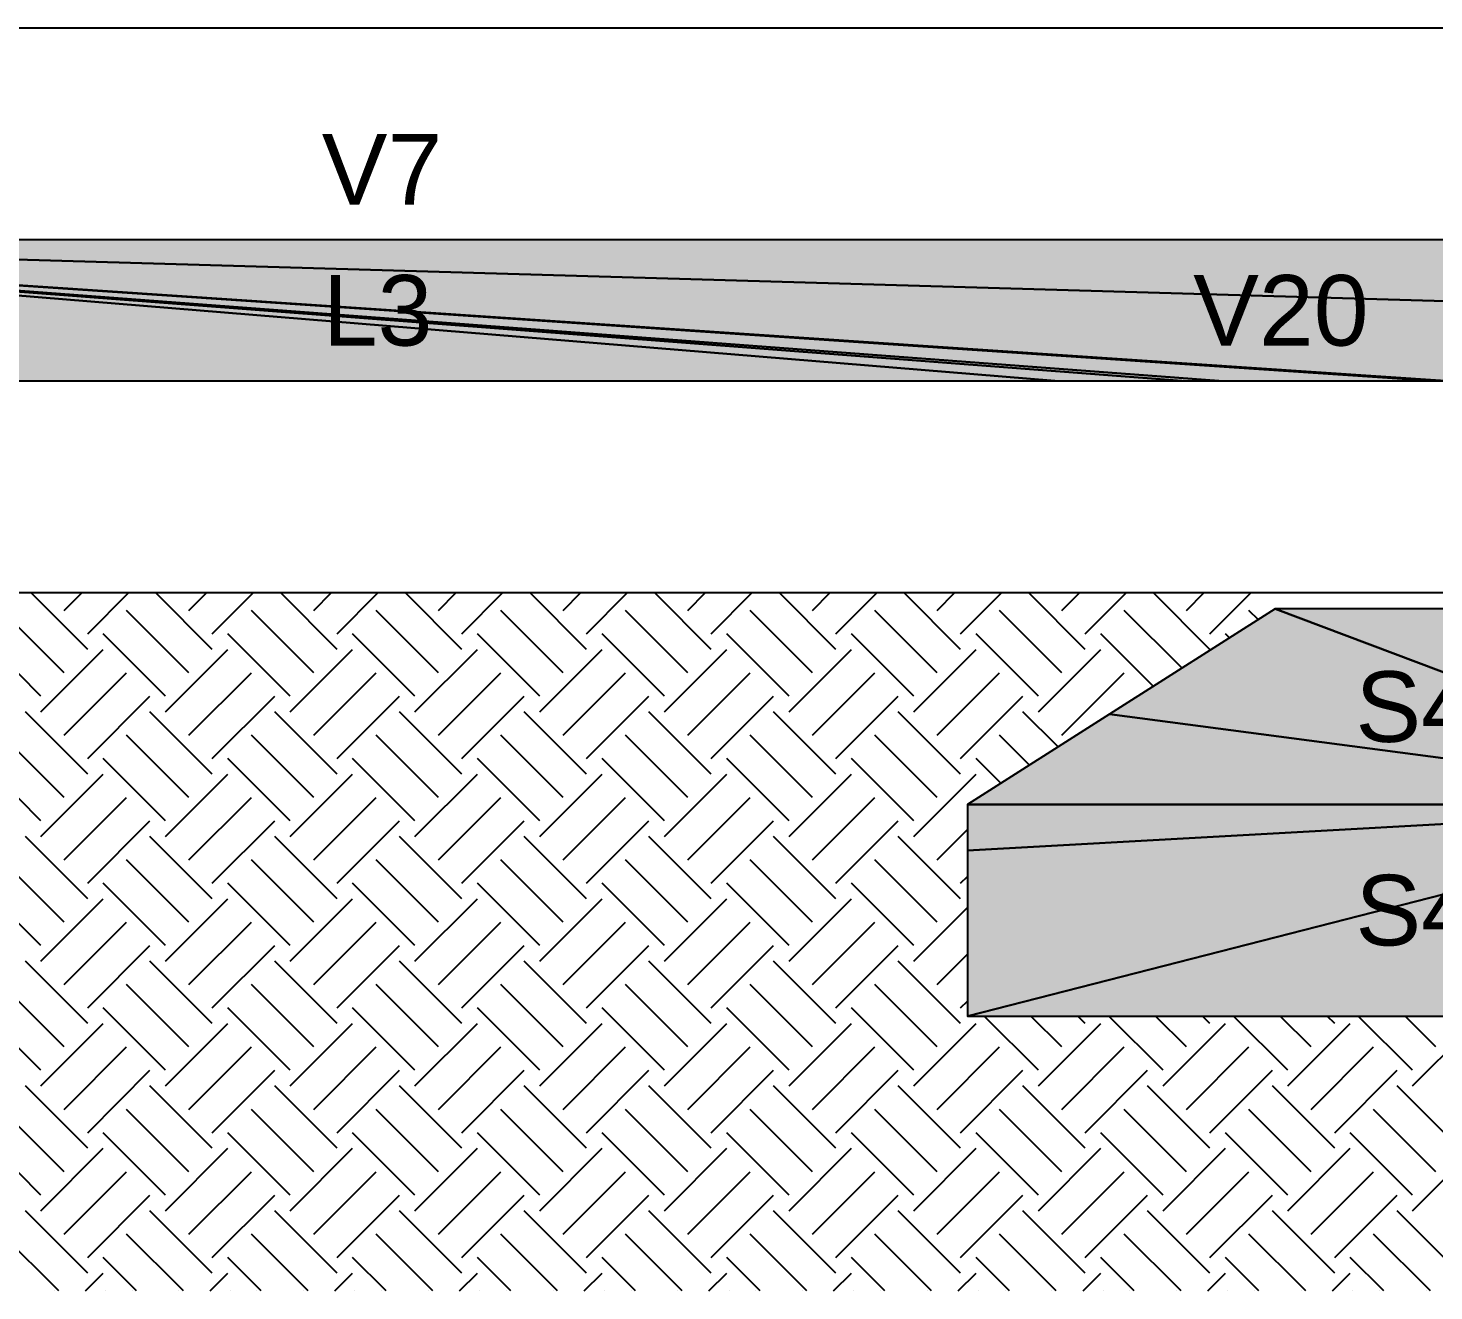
# Model space of a CAD drawing. Extents: x 37185 to 43130, y -8131 to -3926.
# Drawn here: x 38452.9 to 38585.7, y -7779.8 to -7660.5 of the extents above; entities that cross this region are included whole.
import ezdxf

# ---------------------------------------------------------------- set-up
doc = ezdxf.new("R2010")
doc.units = 0
doc.header["$MEASUREMENT"] = 0
for name, color, linetype in [('47', 15, 'CONTINUOUS'), ('48', 4, 'CONTINUOUS'), ('52', 3, 'CONTINUOUS'), ('74', 2, 'CONTINUOUS'), ('96', 252, 'CONTINUOUS')]:
    doc.layers.add(name, color=color, linetype=linetype)
doc.styles.add('TQS_ARIAL', font='arial.ttf')

msp = doc.modelspace()

# ---------------------------------------------------------------- linework, layer by layer
at = {"layer": '47', "linetype": 'Continuous'}
for p, q in [((38458.51, -7719.2), (38453.15, -7713.84)), ((38456.3, -7715.52), (38457.98, -7713.84)), ((38458.51, -7717.72), (38462.4, -7713.84)), ((38470.29, -7719.2), (38464.93, -7713.84)), ((38468.08, -7715.52), (38469.76, -7713.84)), ((38470.29, -7717.72), (38474.18, -7713.84)), ((38482.08, -7719.2), (38476.72, -7713.84)), ((38479.87, -7715.52), (38481.55, -7713.84)), ((38482.08, -7717.72), (38485.97, -7713.84)), ((38493.86, -7719.2), (38488.5, -7713.84)), ((38491.65, -7715.52), (38493.33, -7713.84)), ((38493.86, -7717.72), (38497.75, -7713.84)), ((38505.65, -7719.2), (38500.29, -7713.84)), ((38503.44, -7715.52), (38505.12, -7713.84)), ((38505.65, -7717.72), (38509.54, -7713.84)), ((38517.43, -7719.2), (38512.07, -7713.84)), ((38515.22, -7715.52), (38516.9, -7713.84)), ((38517.43, -7717.72), (38521.32, -7713.84)), ((38529.22, -7719.2), (38523.86, -7713.84)), ((38527.01, -7715.52), (38528.69, -7713.84)), ((38529.22, -7717.72), (38533.11, -7713.84)), ((38541, -7719.2), (38535.64, -7713.84)), ((38538.79, -7715.52), (38540.47, -7713.84)), ((38541, -7717.72), (38544.89, -7713.84)), ((38552.79, -7719.2), (38547.43, -7713.84)), ((38550.58, -7715.52), (38552.26, -7713.84)), ((38552.79, -7717.72), (38556.68, -7713.84)), ((38564.57, -7719.2), (38559.21, -7713.84)), ((38562.36, -7715.52), (38564.04, -7713.84)), ((38564.57, -7717.72), (38568.46, -7713.84)), ((38456.3, -7721.41), (38450.41, -7715.52)), ((38468.08, -7721.41), (38462.19, -7715.52)), ((38479.87, -7721.41), (38473.98, -7715.52)), ((38491.65, -7721.41), (38485.76, -7715.52)), ((38503.44, -7721.41), (38497.55, -7715.52)), ((38515.22, -7721.41), (38509.33, -7715.52)), ((38527.01, -7721.41), (38521.12, -7715.52)), ((38538.79, -7721.41), (38532.9, -7715.52)), ((38550.58, -7721.41), (38544.69, -7715.52)), ((38561.95, -7720.99), (38556.47, -7715.52)), ((38569.16, -7716.42), (38568.26, -7715.52)), ((38568.23, -7717.01), (38568.23, -7717.01)), ((38454.09, -7723.62), (38448.2, -7717.72)), ((38465.87, -7723.62), (38459.98, -7717.72)), ((38477.66, -7723.62), (38471.77, -7717.72)), ((38489.44, -7723.62), (38483.55, -7717.72)), ((38501.23, -7723.62), (38495.34, -7717.72)), ((38513.01, -7723.62), (38507.12, -7717.72)), ((38524.8, -7723.62), (38518.91, -7717.72)), ((38536.58, -7723.62), (38530.69, -7717.72)), ((38548.37, -7723.62), (38542.48, -7717.72)), ((38559.24, -7722.7), (38554.26, -7717.72)), ((38566.46, -7718.14), (38566.05, -7717.72)), ((38454.09, -7725.09), (38459.98, -7719.2)), ((38465.87, -7725.09), (38471.77, -7719.2)), ((38477.66, -7725.09), (38483.55, -7719.2)), ((38489.44, -7725.09), (38495.34, -7719.2)), ((38501.23, -7725.09), (38507.12, -7719.2)), ((38513.01, -7725.09), (38518.91, -7719.2)), ((38524.8, -7725.09), (38530.69, -7719.2)), ((38536.58, -7725.09), (38542.48, -7719.2)), ((38548.37, -7725.09), (38554.26, -7719.2)), ((38564.65, -7719.28), (38564.65, -7719.28)), ((38456.3, -7727.3), (38462.19, -7721.41)), ((38468.08, -7727.3), (38473.98, -7721.41)), ((38479.87, -7727.3), (38485.76, -7721.41)), ((38491.65, -7727.3), (38497.55, -7721.41)), ((38503.44, -7727.3), (38509.33, -7721.41)), ((38515.22, -7727.3), (38521.12, -7721.41)), ((38527.01, -7727.3), (38532.9, -7721.41)), ((38538.79, -7727.3), (38544.69, -7721.41)), ((38550.58, -7727.3), (38556.47, -7721.41)), ((38560.21, -7722.09), (38560.21, -7722.09)), ((38458.51, -7729.51), (38464.4, -7723.62)), ((38470.29, -7729.51), (38476.19, -7723.62)), ((38482.08, -7729.51), (38487.97, -7723.62)), ((38493.86, -7729.51), (38499.76, -7723.62)), ((38505.65, -7729.51), (38511.54, -7723.62)), ((38517.43, -7729.51), (38523.33, -7723.62)), ((38529.22, -7729.51), (38535.11, -7723.62)), ((38541, -7729.51), (38546.9, -7723.62)), ((38557.44, -7723.85), (38557.44, -7723.85)), ((38458.51, -7730.98), (38452.62, -7725.09)), ((38470.29, -7730.98), (38464.4, -7725.09)), ((38482.08, -7730.98), (38476.19, -7725.09)), ((38493.86, -7730.98), (38487.97, -7725.09)), ((38505.65, -7730.98), (38499.76, -7725.09)), ((38517.43, -7730.98), (38511.54, -7725.09)), ((38529.22, -7730.98), (38523.33, -7725.09)), ((38541, -7730.98), (38535.11, -7725.09)), ((38550.22, -7728.41), (38546.9, -7725.09)), ((38554.73, -7725.56), (38554.73, -7725.56)), ((38456.3, -7733.19), (38450.41, -7727.3)), ((38468.08, -7733.19), (38462.19, -7727.3)), ((38479.87, -7733.19), (38473.98, -7727.3)), ((38491.65, -7733.19), (38485.76, -7727.3)), ((38503.44, -7733.19), (38497.55, -7727.3)), ((38515.22, -7733.19), (38509.33, -7727.3)), ((38527.01, -7733.19), (38521.12, -7727.3)), ((38538.79, -7733.19), (38532.9, -7727.3)), ((38547.51, -7730.13), (38544.69, -7727.3)), ((38552.02, -7727.27), (38552.02, -7727.27)), ((38454.09, -7735.4), (38448.2, -7729.51)), ((38465.87, -7735.4), (38459.98, -7729.51)), ((38477.66, -7735.4), (38471.77, -7729.51)), ((38489.44, -7735.4), (38483.55, -7729.51)), ((38501.23, -7735.4), (38495.34, -7729.51)), ((38513.01, -7735.4), (38507.12, -7729.51)), ((38524.8, -7735.4), (38518.91, -7729.51)), ((38536.58, -7735.4), (38530.69, -7729.51)), ((38544.81, -7731.84), (38542.48, -7729.51)), ((38548.17, -7729.71), (38548.17, -7729.71)), ((38454.09, -7736.88), (38459.98, -7730.98)), ((38465.87, -7736.88), (38471.77, -7730.98)), ((38477.66, -7736.88), (38483.55, -7730.98)), ((38489.44, -7736.88), (38495.34, -7730.98)), ((38501.23, -7736.88), (38507.12, -7730.98)), ((38513.01, -7736.88), (38518.91, -7730.98)), ((38524.8, -7736.88), (38530.69, -7730.98)), ((38536.58, -7736.88), (38542.48, -7730.98)), ((38456.3, -7739.09), (38462.19, -7733.19)), ((38468.08, -7739.09), (38473.98, -7733.19)), ((38479.87, -7739.09), (38485.76, -7733.19)), ((38491.65, -7739.09), (38497.55, -7733.19)), ((38503.44, -7739.09), (38509.33, -7733.19)), ((38515.22, -7739.09), (38521.12, -7733.19)), ((38527.01, -7739.09), (38532.9, -7733.19)), ((38543, -7732.98), (38543, -7732.98)), ((38458.51, -7741.3), (38464.4, -7735.4)), ((38470.29, -7741.3), (38476.19, -7735.4)), ((38482.08, -7741.3), (38487.97, -7735.4)), ((38493.86, -7741.3), (38499.76, -7735.4)), ((38505.65, -7741.3), (38511.54, -7735.4)), ((38517.43, -7741.3), (38523.33, -7735.4)), ((38529.22, -7741.3), (38535.11, -7735.4)), ((38458.51, -7742.77), (38452.62, -7736.88)), ((38470.29, -7742.77), (38464.4, -7736.88)), ((38482.08, -7742.77), (38476.19, -7736.88)), ((38493.86, -7742.77), (38487.97, -7736.88)), ((38505.65, -7742.77), (38499.76, -7736.88)), ((38517.43, -7742.77), (38511.54, -7736.88)), ((38529.22, -7742.77), (38523.33, -7736.88)), ((38541, -7742.77), (38535.11, -7736.88)), ((38538.79, -7739.09), (38541.65, -7736.23)), ((38541.65, -7736.05), (38541.65, -7736.05)), ((38456.3, -7744.98), (38450.41, -7739.09)), ((38468.08, -7744.98), (38462.19, -7739.09)), ((38479.87, -7744.98), (38473.98, -7739.09)), ((38491.65, -7744.98), (38485.76, -7739.09)), ((38503.44, -7744.98), (38497.55, -7739.09)), ((38515.22, -7744.98), (38509.33, -7739.09)), ((38527.01, -7744.98), (38521.12, -7739.09)), ((38538.79, -7744.98), (38532.9, -7739.09)), ((38454.09, -7747.19), (38448.2, -7741.3)), ((38465.87, -7747.19), (38459.98, -7741.3)), ((38477.66, -7747.19), (38471.77, -7741.3)), ((38489.44, -7747.19), (38483.55, -7741.3)), ((38501.23, -7747.19), (38495.34, -7741.3)), ((38513.01, -7747.19), (38507.12, -7741.3)), ((38524.8, -7747.19), (38518.91, -7741.3)), ((38536.58, -7747.19), (38530.69, -7741.3)), ((38541, -7741.3), (38541.65, -7740.65)), ((38541.65, -7740.47), (38541.65, -7740.47)), ((38454.09, -7748.66), (38459.98, -7742.77)), ((38465.87, -7748.66), (38471.77, -7742.77)), ((38477.66, -7748.66), (38483.55, -7742.77)), ((38489.44, -7748.66), (38495.34, -7742.77)), ((38501.23, -7748.66), (38507.12, -7742.77)), ((38513.01, -7748.66), (38518.91, -7742.77)), ((38524.8, -7748.66), (38530.69, -7742.77)), ((38536.58, -7748.66), (38541.65, -7743.59)), ((38541.65, -7743.42), (38541.65, -7743.42)), ((38456.3, -7750.87), (38462.19, -7744.98)), ((38468.08, -7750.87), (38473.98, -7744.98)), ((38479.87, -7750.87), (38485.76, -7744.98)), ((38491.65, -7750.87), (38497.55, -7744.98)), ((38503.44, -7750.87), (38509.33, -7744.98)), ((38515.22, -7750.87), (38521.12, -7744.98)), ((38527.01, -7750.87), (38532.9, -7744.98)), ((38458.51, -7753.08), (38464.4, -7747.19)), ((38470.29, -7753.08), (38476.19, -7747.19)), ((38482.08, -7753.08), (38487.97, -7747.19)), ((38493.86, -7753.08), (38499.76, -7747.19)), ((38505.65, -7753.08), (38511.54, -7747.19)), ((38517.43, -7753.08), (38523.33, -7747.19)), ((38529.22, -7753.08), (38535.11, -7747.19)), ((38541.65, -7747.84), (38541.65, -7747.84)), ((38458.51, -7754.55), (38452.62, -7748.66)), ((38470.29, -7754.55), (38464.4, -7748.66)), ((38482.08, -7754.55), (38476.19, -7748.66)), ((38493.86, -7754.55), (38487.97, -7748.66)), ((38505.65, -7754.55), (38499.76, -7748.66)), ((38517.43, -7754.55), (38511.54, -7748.66)), ((38529.22, -7754.55), (38523.33, -7748.66)), ((38541, -7754.55), (38535.11, -7748.66)), ((38538.79, -7750.87), (38541.65, -7748.01)), ((38456.3, -7756.76), (38450.41, -7750.87)), ((38468.08, -7756.76), (38462.19, -7750.87)), ((38479.87, -7756.76), (38473.98, -7750.87)), ((38491.65, -7756.76), (38485.76, -7750.87)), ((38503.44, -7756.76), (38497.55, -7750.87)), ((38515.22, -7756.76), (38509.33, -7750.87)), ((38527.01, -7756.76), (38521.12, -7750.87)), ((38538.79, -7756.76), (38532.9, -7750.87)), ((38454.09, -7758.97), (38448.2, -7753.08)), ((38465.87, -7758.97), (38459.98, -7753.08)), ((38477.66, -7758.97), (38471.77, -7753.08)), ((38489.44, -7758.97), (38483.55, -7753.08)), ((38501.23, -7758.97), (38495.34, -7753.08)), ((38513.01, -7758.97), (38507.12, -7753.08)), ((38524.8, -7758.97), (38518.91, -7753.08)), ((38536.58, -7758.97), (38530.69, -7753.08)), ((38541, -7753.08), (38541.65, -7752.43)), ((38541.65, -7752.26), (38541.65, -7752.26)), ((38454.09, -7760.45), (38459.98, -7754.55)), ((38465.87, -7760.45), (38471.77, -7754.55)), ((38477.66, -7760.45), (38483.55, -7754.55)), ((38489.44, -7760.45), (38495.34, -7754.55)), ((38501.23, -7760.45), (38507.12, -7754.55)), ((38513.01, -7760.45), (38518.91, -7754.55)), ((38524.8, -7760.45), (38530.69, -7754.55)), ((38536.58, -7760.45), (38542.48, -7754.55)), ((38548.37, -7758.97), (38543.23, -7753.84)), ((38550.58, -7756.76), (38547.65, -7753.84)), ((38548.37, -7760.45), (38554.26, -7754.55)), ((38552.79, -7754.55), (38552.07, -7753.84)), ((38560.15, -7758.97), (38555.02, -7753.84)), ((38562.36, -7756.76), (38559.44, -7753.84)), ((38560.15, -7760.45), (38566.05, -7754.55)), ((38564.57, -7754.55), (38563.86, -7753.84)), ((38571.94, -7758.97), (38566.8, -7753.84)), ((38574.15, -7756.76), (38571.22, -7753.84)), ((38571.94, -7760.45), (38577.83, -7754.55)), ((38576.36, -7754.55), (38575.64, -7753.84)), ((38583.72, -7758.97), (38578.59, -7753.84)), ((38585.93, -7756.76), (38583.01, -7753.84)), ((38583.72, -7760.45), (38589.62, -7754.55)), ((38456.3, -7762.66), (38462.19, -7756.76)), ((38468.08, -7762.66), (38473.98, -7756.76)), ((38479.87, -7762.66), (38485.76, -7756.76)), ((38491.65, -7762.66), (38497.55, -7756.76)), ((38503.44, -7762.66), (38509.33, -7756.76)), ((38515.22, -7762.66), (38521.12, -7756.76)), ((38527.01, -7762.66), (38532.9, -7756.76)), ((38538.79, -7762.66), (38544.69, -7756.76)), ((38550.58, -7762.66), (38556.47, -7756.76)), ((38562.36, -7762.66), (38568.26, -7756.76)), ((38574.15, -7762.66), (38580.04, -7756.76)), ((38458.51, -7764.87), (38464.4, -7758.97)), ((38470.29, -7764.87), (38476.19, -7758.97)), ((38482.08, -7764.87), (38487.97, -7758.97)), ((38493.86, -7764.87), (38499.76, -7758.97)), ((38505.65, -7764.87), (38511.54, -7758.97)), ((38517.43, -7764.87), (38523.33, -7758.97)), ((38529.22, -7764.87), (38535.11, -7758.97)), ((38541, -7764.87), (38546.9, -7758.97)), ((38552.79, -7764.87), (38558.68, -7758.97)), ((38564.57, -7764.87), (38570.47, -7758.97)), ((38576.36, -7764.87), (38582.25, -7758.97)), ((38458.51, -7766.34), (38452.62, -7760.45)), ((38470.29, -7766.34), (38464.4, -7760.45)), ((38482.08, -7766.34), (38476.19, -7760.45)), ((38493.86, -7766.34), (38487.97, -7760.45)), ((38505.65, -7766.34), (38499.76, -7760.45)), ((38517.43, -7766.34), (38511.54, -7760.45)), ((38529.22, -7766.34), (38523.33, -7760.45)), ((38541, -7766.34), (38535.11, -7760.45)), ((38552.79, -7766.34), (38546.9, -7760.45)), ((38564.57, -7766.34), (38558.68, -7760.45)), ((38576.36, -7766.34), (38570.47, -7760.45)), ((38588.14, -7766.34), (38582.25, -7760.45)), ((38456.3, -7768.55), (38450.41, -7762.66)), ((38468.08, -7768.55), (38462.19, -7762.66)), ((38479.87, -7768.55), (38473.98, -7762.66)), ((38491.65, -7768.55), (38485.76, -7762.66)), ((38503.44, -7768.55), (38497.55, -7762.66)), ((38515.22, -7768.55), (38509.33, -7762.66)), ((38527.01, -7768.55), (38521.12, -7762.66)), ((38538.79, -7768.55), (38532.9, -7762.66)), ((38550.58, -7768.55), (38544.69, -7762.66)), ((38562.36, -7768.55), (38556.47, -7762.66)), ((38574.15, -7768.55), (38568.26, -7762.66)), ((38585.93, -7768.55), (38580.04, -7762.66)), ((38454.09, -7770.76), (38448.2, -7764.87)), ((38465.87, -7770.76), (38459.98, -7764.87)), ((38477.66, -7770.76), (38471.77, -7764.87)), ((38489.44, -7770.76), (38483.55, -7764.87)), ((38501.23, -7770.76), (38495.34, -7764.87)), ((38513.01, -7770.76), (38507.12, -7764.87)), ((38524.8, -7770.76), (38518.91, -7764.87)), ((38536.58, -7770.76), (38530.69, -7764.87)), ((38548.37, -7770.76), (38542.48, -7764.87)), ((38560.15, -7770.76), (38554.26, -7764.87)), ((38571.94, -7770.76), (38566.05, -7764.87)), ((38583.72, -7770.76), (38577.83, -7764.87)), ((38454.09, -7772.23), (38459.98, -7766.34)), ((38465.87, -7772.23), (38471.77, -7766.34)), ((38477.66, -7772.23), (38483.55, -7766.34)), ((38489.44, -7772.23), (38495.34, -7766.34)), ((38501.23, -7772.23), (38507.12, -7766.34)), ((38513.01, -7772.23), (38518.91, -7766.34)), ((38524.8, -7772.23), (38530.69, -7766.34)), ((38536.58, -7772.23), (38542.48, -7766.34)), ((38548.37, -7772.23), (38554.26, -7766.34)), ((38560.15, -7772.23), (38566.05, -7766.34)), ((38571.94, -7772.23), (38577.83, -7766.34)), ((38583.72, -7772.23), (38589.62, -7766.34)), ((38456.3, -7774.44), (38462.19, -7768.55)), ((38468.08, -7774.44), (38473.98, -7768.55)), ((38479.87, -7774.44), (38485.76, -7768.55)), ((38491.65, -7774.44), (38497.55, -7768.55)), ((38503.44, -7774.44), (38509.33, -7768.55)), ((38515.22, -7774.44), (38521.12, -7768.55)), ((38527.01, -7774.44), (38532.9, -7768.55)), ((38538.79, -7774.44), (38544.69, -7768.55)), ((38550.58, -7774.44), (38556.47, -7768.55)), ((38562.36, -7774.44), (38568.26, -7768.55)), ((38574.15, -7774.44), (38580.04, -7768.55)), ((38458.51, -7776.65), (38464.4, -7770.76)), ((38470.29, -7776.65), (38476.19, -7770.76)), ((38482.08, -7776.65), (38487.97, -7770.76)), ((38493.86, -7776.65), (38499.76, -7770.76)), ((38505.65, -7776.65), (38511.54, -7770.76)), ((38517.43, -7776.65), (38523.33, -7770.76)), ((38529.22, -7776.65), (38535.11, -7770.76)), ((38541, -7776.65), (38546.9, -7770.76)), ((38552.79, -7776.65), (38558.68, -7770.76)), ((38564.57, -7776.65), (38570.47, -7770.76)), ((38576.36, -7776.65), (38582.25, -7770.76)), ((38458.51, -7778.12), (38452.62, -7772.23)), ((38470.29, -7778.12), (38464.4, -7772.23)), ((38482.08, -7778.12), (38476.19, -7772.23)), ((38493.86, -7778.12), (38487.97, -7772.23)), ((38505.65, -7778.12), (38499.76, -7772.23)), ((38517.43, -7778.12), (38511.54, -7772.23)), ((38529.22, -7778.12), (38523.33, -7772.23)), ((38541, -7778.12), (38535.11, -7772.23)), ((38552.79, -7778.12), (38546.9, -7772.23)), ((38564.57, -7778.12), (38558.68, -7772.23)), ((38576.36, -7778.12), (38570.47, -7772.23)), ((38588.14, -7778.12), (38582.25, -7772.23)), ((38455.77, -7779.81), (38450.41, -7774.44)), ((38467.56, -7779.81), (38462.19, -7774.44)), ((38479.34, -7779.81), (38473.98, -7774.44)), ((38491.13, -7779.81), (38485.76, -7774.44)), ((38502.91, -7779.81), (38497.55, -7774.44)), ((38514.7, -7779.81), (38509.33, -7774.44)), ((38526.48, -7779.81), (38521.12, -7774.44)), ((38538.27, -7779.81), (38532.9, -7774.44)), ((38550.05, -7779.81), (38544.69, -7774.44)), ((38561.84, -7779.81), (38556.47, -7774.44)), ((38573.62, -7779.81), (38568.26, -7774.44)), ((38585.41, -7779.81), (38580.04, -7774.44)), ((38463.14, -7779.81), (38459.98, -7776.65)), ((38474.92, -7779.81), (38471.77, -7776.65)), ((38486.71, -7779.81), (38483.55, -7776.65)), ((38498.49, -7779.81), (38495.34, -7776.65)), ((38510.28, -7779.81), (38507.12, -7776.65)), ((38522.06, -7779.81), (38518.91, -7776.65)), ((38533.85, -7779.81), (38530.69, -7776.65)), ((38545.63, -7779.81), (38542.48, -7776.65)), ((38557.42, -7779.81), (38554.26, -7776.65)), ((38569.2, -7779.81), (38566.05, -7776.65)), ((38580.99, -7779.81), (38577.83, -7776.65)), ((38458.3, -7779.81), (38459.98, -7778.12)), ((38470.08, -7779.81), (38471.77, -7778.12)), ((38481.87, -7779.81), (38483.55, -7778.12)), ((38493.65, -7779.81), (38495.34, -7778.12)), ((38505.44, -7779.81), (38507.12, -7778.12)), ((38517.22, -7779.81), (38518.91, -7778.12)), ((38529.01, -7779.81), (38530.69, -7778.12)), ((38540.79, -7779.81), (38542.48, -7778.12)), ((38552.58, -7779.81), (38554.26, -7778.12)), ((38564.36, -7779.81), (38566.05, -7778.12)), ((38576.15, -7779.81), (38577.83, -7778.12)), ((38455.35, -7779.81), (38455.35, -7779.81)), ((38460.19, -7779.81), (38460.19, -7779.81)), ((38462.72, -7779.81), (38462.72, -7779.81)), ((38467.14, -7779.81), (38467.14, -7779.81)), ((38471.98, -7779.81), (38471.98, -7779.81)), ((38474.5, -7779.81), (38474.5, -7779.81)), ((38478.92, -7779.81), (38478.92, -7779.81)), ((38483.76, -7779.81), (38483.76, -7779.81)), ((38486.29, -7779.81), (38486.29, -7779.81)), ((38490.71, -7779.81), (38490.71, -7779.81)), ((38495.55, -7779.81), (38495.55, -7779.81)), ((38498.07, -7779.81), (38498.07, -7779.81)), ((38502.49, -7779.81), (38502.49, -7779.81)), ((38507.33, -7779.81), (38507.33, -7779.81)), ((38509.86, -7779.81), (38509.86, -7779.81)), ((38514.28, -7779.81), (38514.28, -7779.81)), ((38519.12, -7779.81), (38519.12, -7779.81)), ((38521.64, -7779.81), (38521.64, -7779.81)), ((38526.06, -7779.81), (38526.06, -7779.81)), ((38530.9, -7779.81), (38530.9, -7779.81)), ((38533.43, -7779.81), (38533.43, -7779.81)), ((38537.85, -7779.81), (38537.85, -7779.81)), ((38542.69, -7779.81), (38542.69, -7779.81)), ((38545.21, -7779.81), (38545.21, -7779.81)), ((38549.63, -7779.81), (38549.63, -7779.81)), ((38554.47, -7779.81), (38554.47, -7779.81)), ((38557, -7779.81), (38557, -7779.81)), ((38561.42, -7779.81), (38561.42, -7779.81)), ((38566.26, -7779.81), (38566.26, -7779.81)), ((38568.78, -7779.81), (38568.78, -7779.81)), ((38573.2, -7779.81), (38573.2, -7779.81)), ((38578.04, -7779.81), (38578.04, -7779.81)), ((38580.57, -7779.81), (38580.57, -7779.81)), ((38584.99, -7779.81), (38584.99, -7779.81))]:
    msp.add_line(p, q, dxfattribs=at)
at = {"layer": '48', "linetype": 'Continuous'}
for p, q in [((38586.65, -7660.5), (38387.95, -7660.5)), ((38387.95, -7713.84), (38586.65, -7713.84))]:
    msp.add_line(p, q, dxfattribs=at)
at = {"layer": '52', "linetype": 'Continuous'}
for points in [[(38586.65, -7680.5), (38462.09, -7680.5), (38387.95, -7680.5)], [(38387.95, -7693.84), (38511.92, -7693.84), (38549.91, -7693.84), (38561.93, -7693.84), (38565.41, -7693.84), (38585.53, -7693.84), (38586.65, -7693.84)], [(38570.72, -7715.38), (38555.07, -7725.32), (38541.65, -7733.84)], [(38612.59, -7715.38), (38601.52, -7715.38), (38570.72, -7715.38)], [(38541.65, -7733.84), (38541.65, -7738.21), (38541.65, -7753.84)], [(38541.65, -7753.84), (38619.8, -7753.84), (38641.65, -7753.84)]]:
    msp.add_lwpolyline(points, dxfattribs=at)
at = {"layer": '96', "linetype": 'Continuous'}
for points in [[(38387.95, -7680.5), (38387.95, -7693.84), (38549.91, -7693.84), (38387.95, -7680.5)], [(38387.95, -7680.5), (38549.91, -7693.84), (38561.93, -7693.84), (38387.95, -7680.5)], [(38387.95, -7680.5), (38561.93, -7693.84), (38565.41, -7693.84), (38387.95, -7680.5)], [(38387.95, -7680.5), (38565.41, -7693.84), (38585.53, -7693.84), (38387.95, -7680.5)], [(38387.95, -7680.5), (38585.53, -7693.84), (38586.65, -7693.84), (38387.95, -7680.5)], [(38387.95, -7680.5), (38586.65, -7693.84), (38586.84, -7693.84), (38387.95, -7680.5)], [(38387.95, -7680.5), (38586.84, -7693.84), (38586.84, -7686.31), (38387.95, -7680.5)], [(38387.95, -7680.5), (38586.84, -7686.31), (38586.84, -7680.5), (38387.95, -7680.5)], [(38619.8, -7733.84), (38570.72, -7715.38), (38555.07, -7725.32), (38619.8, -7733.84)], [(38619.8, -7733.84), (38601.52, -7715.38), (38570.72, -7715.38), (38619.8, -7733.84)], [(38619.8, -7733.84), (38555.07, -7725.32), (38541.65, -7733.84), (38619.8, -7733.84)], [(38619.8, -7733.84), (38541.65, -7733.84), (38541.65, -7738.21), (38619.8, -7733.84)], [(38619.8, -7733.84), (38541.65, -7738.21), (38541.65, -7753.84), (38619.8, -7733.84)], [(38619.8, -7733.84), (38541.65, -7753.84), (38619.8, -7753.84), (38619.8, -7733.84)]]:
    msp.add_lwpolyline(points, dxfattribs=at)
for points in [[(38387.95, -7680.5), (38387.95, -7693.84), (38549.91, -7693.84)], [(38387.95, -7680.5), (38549.91, -7693.84), (38387.95, -7680.5)], [(38387.95, -7680.5), (38549.91, -7693.84), (38561.93, -7693.84)], [(38387.95, -7680.5), (38561.93, -7693.84), (38387.95, -7680.5)], [(38387.95, -7680.5), (38561.93, -7693.84), (38565.41, -7693.84)], [(38387.95, -7680.5), (38565.41, -7693.84), (38387.95, -7680.5)], [(38387.95, -7680.5), (38565.41, -7693.84), (38585.53, -7693.84)], [(38387.95, -7680.5), (38585.53, -7693.84), (38387.95, -7680.5)], [(38387.95, -7680.5), (38585.53, -7693.84), (38586.65, -7693.84)], [(38387.95, -7680.5), (38586.65, -7693.84), (38387.95, -7680.5)], [(38387.95, -7680.5), (38586.65, -7693.84), (38586.84, -7693.84)], [(38387.95, -7680.5), (38586.84, -7693.84), (38387.95, -7680.5)], [(38387.95, -7680.5), (38586.84, -7693.84), (38586.84, -7686.31)], [(38387.95, -7680.5), (38586.84, -7686.31), (38387.95, -7680.5)], [(38387.95, -7680.5), (38586.84, -7686.31), (38586.84, -7680.5)], [(38387.95, -7680.5), (38586.84, -7680.5), (38387.95, -7680.5)], [(38619.8, -7733.84), (38570.72, -7715.38), (38555.07, -7725.32)], [(38619.8, -7733.84), (38601.52, -7715.38), (38570.72, -7715.38)], [(38619.8, -7733.84), (38570.72, -7715.38), (38619.8, -7733.84)], [(38619.8, -7733.84), (38555.07, -7725.32), (38541.65, -7733.84)], [(38619.8, -7733.84), (38555.07, -7725.32), (38619.8, -7733.84)], [(38619.8, -7733.84), (38541.65, -7733.84), (38541.65, -7738.21)], [(38619.8, -7733.84), (38541.65, -7738.21), (38619.8, -7733.84)], [(38619.8, -7733.84), (38541.65, -7738.21), (38541.65, -7753.84)], [(38619.8, -7733.84), (38541.65, -7753.84), (38619.8, -7733.84)], [(38619.8, -7733.84), (38541.65, -7753.84), (38619.8, -7753.84)], [(38619.8, -7733.84), (38541.65, -7733.84), (38619.8, -7733.84)]]:
    msp.add_solid(points, dxfattribs=at)

# ---------------------------------------------------------------- texts
at = {"layer": '74', "linetype": 'Continuous', "style": 'TQS_ARIAL'}
for s, p in [('V7', (38480.63, -7677.17)), ('L3', (38480.73, -7690.5)), ('V20', (38562.99, -7690.5)), ('S401', (38578.32, -7727.94)), ('S401', (38578.32, -7747.17))]:
    msp.add_text(s, height=6.667, dxfattribs=at).set_placement(p)

doc.saveas('drawing.dxf')
